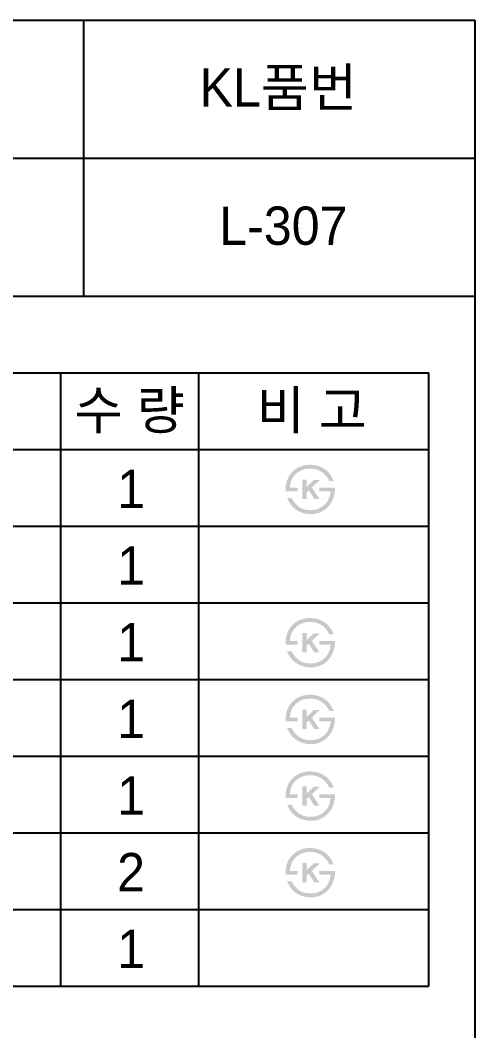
# Model space of a CAD drawing. Header units: millimetres. Extents: x 0 to 5624, y -67 to 2530.
# Drawn here: x 5328 to 5624, y 1871 to 2530 of the extents above; entities that cross this region are included whole.
import ezdxf
from ezdxf.enums import TextEntityAlignment as Align

# ---------------------------------------------------------------- set-up
doc = ezdxf.new("R2010")
doc.units = ezdxf.units.MM
doc.layers.add('TEXT', color=7, linetype='Continuous')
doc.layers.add('도각라인', color=255, linetype='Continuous')
doc.styles.add('타이틀', font='H2GTRM.TTF', dxfattribs={"height": 25})

msp = doc.modelspace()

# ---------------------------------------------------------------- hatches: boundary and pattern name
at = {"layer": 'TEXT'}
for points in [[(5501, 2222.79), (5500.98, 2223.2), (5500.97, 2223.61), (5500.97, 2224.02), (5500.97, 2224.42), (5500.99, 2224.83), (5501.01, 2225.23), (5501.04, 2225.63), (5501.08, 2226.03), (5501.13, 2226.42), (5501.19, 2226.82), (5501.25, 2227.21), (5501.33, 2227.6), (5501.41, 2227.99), (5501.5, 2228.37), (5501.6, 2228.76), (5501.71, 2229.14), (5501.83, 2229.52), (5501.96, 2229.9), (5502.1, 2230.28), (5502.25, 2230.65), (5502.4, 2231.01), (5502.56, 2231.37), (5502.73, 2231.72), (5502.91, 2232.07), (5503.1, 2232.41), (5503.29, 2232.74), (5503.5, 2233.07), (5503.71, 2233.39), (5503.93, 2233.71), (5504.16, 2234.02), (5504.39, 2234.32), (5504.9, 2234.94), (5505.17, 2235.24), (5505.44, 2235.54), (5505.73, 2235.83), (5506.02, 2236.1), (5506.31, 2236.37), (5506.62, 2236.63), (5506.93, 2236.88), (5507.24, 2237.12), (5507.57, 2237.36), (5507.9, 2237.58), (5508.24, 2237.79), (5508.59, 2238), (5508.94, 2238.2), (5509.3, 2238.38), (5509.67, 2238.56), (5510.07, 2238.74), (5510.48, 2238.91), (5510.89, 2239.07), (5511.31, 2239.22), (5511.74, 2239.36), (5512.17, 2239.48), (5512.61, 2239.59), (5513.06, 2239.7), (5513.51, 2239.79), (5513.97, 2239.87), (5514.43, 2239.93), (5514.9, 2239.99), (5515.37, 2240.03), (5515.86, 2240.07), (5516.34, 2240.09), (5516.84, 2240.1), (5517.6, 2240.08), (5517.97, 2240.06), (5518.35, 2240.03), (5518.71, 2240), (5519.08, 2239.96), (5519.44, 2239.91), (5519.79, 2239.86), (5520.15, 2239.8), (5520.49, 2239.74), (5520.84, 2239.66), (5521.18, 2239.59), (5521.52, 2239.5), (5521.85, 2239.41), (5522.18, 2239.32), (5522.5, 2239.21), (5522.83, 2239.1), (5523.14, 2238.99), (5523.46, 2238.87), (5523.77, 2238.74), (5524.08, 2238.6), (5524.38, 2238.46), (5524.68, 2238.31), (5524.97, 2238.16), (5525.27, 2238), (5525.55, 2237.83), (5525.84, 2237.66), (5526.12, 2237.48), (5526.39, 2237.29), (5526.67, 2237.1), (5526.94, 2236.9), (5527.2, 2236.7), (5527.62, 2236.35), (5528.03, 2236), (5528.42, 2235.62), (5528.81, 2235.24), (5529.18, 2234.84), (5529.53, 2234.42), (5529.88, 2234), (5530.21, 2233.56), (5530.53, 2233.1), (5530.84, 2232.63), (5531.13, 2232.15), (5531.41, 2231.65), (5531.68, 2231.14), (5531.94, 2230.62), (5532.18, 2230.08), (5532.42, 2229.53), (5532.42, 2229.53), (5529.31, 2229.53), (5529.31, 2229.53), (5529.25, 2229.71), (5529.19, 2229.88), (5529.12, 2230.06), (5529.05, 2230.23), (5528.97, 2230.4), (5528.89, 2230.57), (5528.81, 2230.74), (5528.72, 2230.91), (5528.63, 2231.08), (5528.53, 2231.25), (5528.43, 2231.41), (5528.33, 2231.58), (5528.22, 2231.74), (5528.11, 2231.91), (5528, 2232.07), (5527.88, 2232.23), (5527.76, 2232.39), (5527.63, 2232.55), (5527.36, 2232.87), (5527.08, 2233.19), (5526.79, 2233.5), (5526.48, 2233.81), (5526.15, 2234.11), (5525.81, 2234.41), (5525.45, 2234.71), (5525.22, 2234.89), (5524.99, 2235.06), (5524.75, 2235.23), (5524.51, 2235.39), (5524.28, 2235.54), (5524.04, 2235.69), (5523.79, 2235.84), (5523.55, 2235.97), (5523.3, 2236.11), (5523.05, 2236.23), (5522.8, 2236.35), (5522.55, 2236.47), (5522.3, 2236.58), (5522.04, 2236.68), (5521.78, 2236.78), (5521.53, 2236.88), (5521.26, 2236.96), (5521, 2237.05), (5520.73, 2237.12), (5520.47, 2237.19), (5520.2, 2237.26), (5519.93, 2237.32), (5519.65, 2237.37), (5519.38, 2237.42), (5519.1, 2237.46), (5518.82, 2237.5), (5518.54, 2237.53), (5518.26, 2237.55), (5517.98, 2237.57), (5517.69, 2237.59), (5517.4, 2237.6), (5517.11, 2237.6), (5516.77, 2237.6), (5516.42, 2237.59), (5516.08, 2237.57), (5515.75, 2237.55), (5515.41, 2237.52), (5515.08, 2237.48), (5514.76, 2237.44), (5514.44, 2237.39), (5514.12, 2237.33), (5513.8, 2237.27), (5513.49, 2237.2), (5513.19, 2237.13), (5512.88, 2237.05), (5512.59, 2236.96), (5512.29, 2236.86), (5512, 2236.76), (5511.71, 2236.66), (5511.43, 2236.54), (5511.15, 2236.42), (5510.87, 2236.29), (5510.6, 2236.16), (5510.33, 2236.02), (5510.06, 2235.87), (5509.8, 2235.72), (5509.54, 2235.56), (5509.29, 2235.39), (5509.04, 2235.22), (5508.79, 2235.04), (5508.55, 2234.86), (5508.31, 2234.66), (5508.07, 2234.46), (5507.84, 2234.26), (5507.61, 2234.04), (5507.38, 2233.82), (5507.16, 2233.59), (5506.95, 2233.36), (5506.74, 2233.13), (5506.54, 2232.89), (5506.35, 2232.64), (5506.16, 2232.39), (5505.98, 2232.14), (5505.81, 2231.89), (5505.65, 2231.62), (5505.49, 2231.36), (5505.34, 2231.09), (5505.19, 2230.82), (5505.05, 2230.54), (5504.92, 2230.25), (5504.8, 2229.97), (5504.68, 2229.68), (5504.57, 2229.38), (5504.47, 2229.08), (5504.37, 2228.78), (5504.28, 2228.47), (5504.19, 2228.15), (5504.12, 2227.84), (5504.05, 2227.51), (5503.98, 2227.19), (5503.93, 2226.86), (5503.88, 2226.52), (5503.84, 2226.18), (5503.8, 2225.84), (5503.77, 2225.49), (5503.75, 2225.14), (5503.75, 2225.14), (5508.93, 2225.14), (5508.93, 2225.14), (5508.93, 2225.14), (5508.93, 2222.79), (5508.93, 2222.79), (5508.93, 2222.79), (5501, 2222.79)], [(5514.76, 2225.83), (5519.56, 2230.18), (5523.42, 2230.18), (5518.06, 2225.23), (5523.09, 2217.72), (5519.71, 2217.72), (5516.14, 2223.43), (5514.76, 2222.19), (5514.76, 2217.72), (5511.8, 2217.72), (5511.8, 2230.29), (5514.76, 2230.29)], [(5533.17, 2225.14), (5533.17, 2224.7), (5533.17, 2224.26), (5533.15, 2223.83), (5533.13, 2223.4), (5533.1, 2222.97), (5533.05, 2222.54), (5533, 2222.12), (5532.94, 2221.69), (5532.87, 2221.28), (5532.79, 2220.86), (5532.7, 2220.44), (5532.6, 2220.03), (5532.5, 2219.62), (5532.38, 2219.22), (5532.25, 2218.81), (5532.12, 2218.41), (5531.98, 2218.03), (5531.83, 2217.65), (5531.67, 2217.27), (5531.51, 2216.9), (5531.34, 2216.54), (5531.16, 2216.18), (5530.97, 2215.83), (5530.77, 2215.49), (5530.57, 2215.15), (5530.36, 2214.81), (5530.14, 2214.49), (5529.91, 2214.16), (5529.68, 2213.85), (5529.44, 2213.54), (5529.19, 2213.23), (5528.93, 2212.93), (5528.66, 2212.64), (5528.38, 2212.36), (5528.1, 2212.08), (5527.82, 2211.82), (5527.52, 2211.56), (5527.23, 2211.31), (5526.92, 2211.07), (5526.62, 2210.84), (5526.3, 2210.61), (5525.98, 2210.4), (5525.65, 2210.19), (5525.32, 2209.99), (5524.99, 2209.8), (5524.64, 2209.62), (5524.3, 2209.45), (5523.94, 2209.28), (5523.58, 2209.12), (5523.21, 2208.97), (5522.83, 2208.82), (5522.46, 2208.69), (5522.08, 2208.57), (5521.7, 2208.46), (5521.31, 2208.36), (5520.93, 2208.27), (5520.53, 2208.19), (5520.14, 2208.12), (5519.75, 2208.06), (5519.35, 2208.02), (5518.94, 2207.98), (5518.54, 2207.95), (5518.13, 2207.94), (5517.72, 2207.93), (5517.05, 2207.94), (5516.4, 2207.96), (5515.75, 2208.01), (5515.12, 2208.08), (5514.5, 2208.17), (5514.19, 2208.22), (5513.88, 2208.28), (5513.58, 2208.34), (5513.28, 2208.4), (5512.98, 2208.48), (5512.69, 2208.55), (5512.39, 2208.64), (5512.1, 2208.73), (5511.82, 2208.82), (5511.53, 2208.92), (5511.25, 2209.02), (5510.97, 2209.13), (5510.69, 2209.24), (5510.42, 2209.36), (5510.14, 2209.48), (5509.87, 2209.61), (5509.61, 2209.75), (5509.34, 2209.89), (5509.08, 2210.03), (5508.82, 2210.18), (5508.56, 2210.34), (5508.04, 2210.67), (5507.78, 2210.85), (5507.52, 2211.03), (5507.26, 2211.22), (5507.01, 2211.41), (5506.77, 2211.61), (5506.53, 2211.81), (5506.29, 2212.02), (5506.06, 2212.24), (5505.83, 2212.45), (5505.61, 2212.68), (5505.39, 2212.9), (5505.17, 2213.14), (5504.96, 2213.37), (5504.75, 2213.62), (5504.55, 2213.86), (5504.35, 2214.12), (5504.16, 2214.37), (5503.97, 2214.63), (5503.78, 2214.9), (5503.6, 2215.17), (5503.43, 2215.45), (5503.25, 2215.73), (5503.09, 2216.02), (5502.92, 2216.31), (5502.76, 2216.61), (5502.61, 2216.91), (5502.46, 2217.21), (5502.17, 2217.84), (5501.9, 2218.49), (5501.9, 2218.49), (5504.85, 2218.49), (5504.85, 2218.49), (5505.08, 2218.06), (5505.31, 2217.65), (5505.55, 2217.25), (5505.79, 2216.86), (5506.04, 2216.48), (5506.29, 2216.11), (5506.55, 2215.75), (5506.82, 2215.41), (5507.09, 2215.08), (5507.36, 2214.76), (5507.64, 2214.45), (5507.93, 2214.15), (5508.22, 2213.87), (5508.51, 2213.6), (5508.81, 2213.33), (5509.12, 2213.08), (5509.35, 2212.91), (5509.58, 2212.74), (5509.81, 2212.58), (5510.04, 2212.43), (5510.28, 2212.28), (5510.52, 2212.14), (5510.76, 2212), (5511.01, 2211.87), (5511.26, 2211.74), (5511.51, 2211.63), (5511.76, 2211.51), (5512.02, 2211.41), (5512.28, 2211.31), (5512.54, 2211.21), (5512.81, 2211.12), (5513.07, 2211.04), (5513.34, 2210.96), (5513.62, 2210.89), (5513.89, 2210.83), (5514.17, 2210.77), (5514.46, 2210.72), (5514.74, 2210.67), (5515.03, 2210.63), (5515.32, 2210.59), (5515.61, 2210.57), (5515.91, 2210.54), (5516.2, 2210.53), (5516.51, 2210.52), (5516.81, 2210.51), (5517.12, 2210.51), (5517.43, 2210.52), (5518.29, 2210.54), (5518.56, 2210.56), (5518.83, 2210.58), (5519.1, 2210.6), (5519.37, 2210.63), (5519.63, 2210.67), (5519.89, 2210.71), (5520.16, 2210.76), (5520.42, 2210.81), (5520.68, 2210.87), (5520.93, 2210.93), (5521.19, 2211), (5521.44, 2211.08), (5521.69, 2211.16), (5521.94, 2211.25), (5522.19, 2211.34), (5522.44, 2211.44), (5522.69, 2211.54), (5522.93, 2211.65), (5523.17, 2211.76), (5523.41, 2211.88), (5523.65, 2212.01), (5523.89, 2212.14), (5524.12, 2212.27), (5524.35, 2212.42), (5524.59, 2212.56), (5524.82, 2212.72), (5525.04, 2212.88), (5525.27, 2213.04), (5525.5, 2213.21), (5525.72, 2213.38), (5525.97, 2213.6), (5526.22, 2213.82), (5526.47, 2214.05), (5526.7, 2214.28), (5526.93, 2214.51), (5527.15, 2214.76), (5527.36, 2215), (5527.57, 2215.25), (5527.77, 2215.51), (5527.96, 2215.77), (5528.14, 2216.04), (5528.32, 2216.31), (5528.49, 2216.58), (5528.65, 2216.86), (5528.81, 2217.15), (5528.96, 2217.44), (5529.1, 2217.74), (5529.23, 2218.04), (5529.36, 2218.35), (5529.48, 2218.66), (5529.6, 2218.97), (5529.7, 2219.3), (5529.8, 2219.62), (5529.89, 2219.95), (5529.98, 2220.29), (5530.05, 2220.63), (5530.12, 2220.98), (5530.19, 2221.33), (5530.24, 2221.69), (5530.29, 2222.05), (5530.33, 2222.42), (5530.36, 2222.79), (5530.36, 2222.79), (5522.94, 2222.79), (5522.94, 2222.79), (5522.94, 2222.79), (5522.94, 2225.14), (5522.94, 2225.14), (5522.94, 2225.14), (5533.16, 2225.14)], [(5501, 2122.79), (5500.98, 2123.2), (5500.97, 2123.61), (5500.97, 2124.02), (5500.97, 2124.42), (5500.99, 2124.83), (5501.01, 2125.23), (5501.04, 2125.63), (5501.08, 2126.03), (5501.13, 2126.42), (5501.19, 2126.82), (5501.25, 2127.21), (5501.33, 2127.6), (5501.41, 2127.99), (5501.5, 2128.37), (5501.6, 2128.76), (5501.71, 2129.14), (5501.83, 2129.52), (5501.96, 2129.9), (5502.1, 2130.28), (5502.25, 2130.65), (5502.4, 2131.01), (5502.56, 2131.37), (5502.73, 2131.72), (5502.91, 2132.07), (5503.1, 2132.41), (5503.29, 2132.74), (5503.5, 2133.07), (5503.71, 2133.39), (5503.93, 2133.71), (5504.16, 2134.02), (5504.39, 2134.32), (5504.9, 2134.94), (5505.17, 2135.24), (5505.44, 2135.54), (5505.73, 2135.83), (5506.02, 2136.1), (5506.31, 2136.37), (5506.62, 2136.63), (5506.93, 2136.88), (5507.24, 2137.12), (5507.57, 2137.36), (5507.9, 2137.58), (5508.24, 2137.79), (5508.59, 2138), (5508.94, 2138.2), (5509.3, 2138.38), (5509.67, 2138.56), (5510.07, 2138.74), (5510.48, 2138.91), (5510.89, 2139.07), (5511.31, 2139.22), (5511.74, 2139.36), (5512.17, 2139.48), (5512.61, 2139.59), (5513.06, 2139.7), (5513.51, 2139.79), (5513.97, 2139.87), (5514.43, 2139.93), (5514.9, 2139.99), (5515.37, 2140.03), (5515.86, 2140.07), (5516.34, 2140.09), (5516.84, 2140.1), (5517.6, 2140.08), (5517.97, 2140.06), (5518.35, 2140.03), (5518.71, 2140), (5519.08, 2139.96), (5519.44, 2139.91), (5519.79, 2139.86), (5520.15, 2139.8), (5520.49, 2139.74), (5520.84, 2139.66), (5521.18, 2139.59), (5521.52, 2139.5), (5521.85, 2139.41), (5522.18, 2139.32), (5522.5, 2139.21), (5522.83, 2139.1), (5523.14, 2138.99), (5523.46, 2138.87), (5523.77, 2138.74), (5524.08, 2138.6), (5524.38, 2138.46), (5524.68, 2138.31), (5524.97, 2138.16), (5525.27, 2138), (5525.55, 2137.83), (5525.84, 2137.66), (5526.12, 2137.48), (5526.39, 2137.29), (5526.67, 2137.1), (5526.94, 2136.9), (5527.2, 2136.7), (5527.62, 2136.35), (5528.03, 2136), (5528.42, 2135.62), (5528.81, 2135.24), (5529.18, 2134.84), (5529.53, 2134.42), (5529.88, 2134), (5530.21, 2133.56), (5530.53, 2133.1), (5530.84, 2132.63), (5531.13, 2132.15), (5531.41, 2131.65), (5531.68, 2131.14), (5531.94, 2130.62), (5532.18, 2130.08), (5532.42, 2129.53), (5532.42, 2129.53), (5529.31, 2129.53), (5529.31, 2129.53), (5529.25, 2129.71), (5529.19, 2129.88), (5529.12, 2130.06), (5529.05, 2130.23), (5528.97, 2130.4), (5528.89, 2130.57), (5528.81, 2130.74), (5528.72, 2130.91), (5528.63, 2131.08), (5528.53, 2131.25), (5528.43, 2131.41), (5528.33, 2131.58), (5528.22, 2131.74), (5528.11, 2131.91), (5528, 2132.07), (5527.88, 2132.23), (5527.76, 2132.39), (5527.63, 2132.55), (5527.36, 2132.87), (5527.08, 2133.19), (5526.79, 2133.5), (5526.48, 2133.81), (5526.15, 2134.11), (5525.81, 2134.41), (5525.45, 2134.71), (5525.22, 2134.89), (5524.99, 2135.06), (5524.75, 2135.23), (5524.51, 2135.39), (5524.28, 2135.54), (5524.04, 2135.69), (5523.79, 2135.84), (5523.55, 2135.97), (5523.3, 2136.11), (5523.05, 2136.23), (5522.8, 2136.35), (5522.55, 2136.47), (5522.3, 2136.58), (5522.04, 2136.68), (5521.78, 2136.78), (5521.53, 2136.88), (5521.26, 2136.96), (5521, 2137.05), (5520.73, 2137.12), (5520.47, 2137.19), (5520.2, 2137.26), (5519.93, 2137.32), (5519.65, 2137.37), (5519.38, 2137.42), (5519.1, 2137.46), (5518.82, 2137.5), (5518.54, 2137.53), (5518.26, 2137.55), (5517.98, 2137.57), (5517.69, 2137.59), (5517.4, 2137.6), (5517.11, 2137.6), (5516.77, 2137.6), (5516.42, 2137.59), (5516.08, 2137.57), (5515.75, 2137.55), (5515.41, 2137.52), (5515.08, 2137.48), (5514.76, 2137.44), (5514.44, 2137.39), (5514.12, 2137.33), (5513.8, 2137.27), (5513.49, 2137.2), (5513.19, 2137.13), (5512.88, 2137.05), (5512.59, 2136.96), (5512.29, 2136.86), (5512, 2136.76), (5511.71, 2136.66), (5511.43, 2136.54), (5511.15, 2136.42), (5510.87, 2136.29), (5510.6, 2136.16), (5510.33, 2136.02), (5510.06, 2135.87), (5509.8, 2135.72), (5509.54, 2135.56), (5509.29, 2135.39), (5509.04, 2135.22), (5508.79, 2135.04), (5508.55, 2134.86), (5508.31, 2134.66), (5508.07, 2134.46), (5507.84, 2134.26), (5507.61, 2134.04), (5507.38, 2133.82), (5507.16, 2133.59), (5506.95, 2133.36), (5506.74, 2133.13), (5506.54, 2132.89), (5506.35, 2132.64), (5506.16, 2132.39), (5505.98, 2132.14), (5505.81, 2131.89), (5505.65, 2131.62), (5505.49, 2131.36), (5505.34, 2131.09), (5505.19, 2130.82), (5505.05, 2130.54), (5504.92, 2130.25), (5504.8, 2129.97), (5504.68, 2129.68), (5504.57, 2129.38), (5504.47, 2129.08), (5504.37, 2128.78), (5504.28, 2128.47), (5504.19, 2128.15), (5504.12, 2127.84), (5504.05, 2127.51), (5503.98, 2127.19), (5503.93, 2126.86), (5503.88, 2126.52), (5503.84, 2126.18), (5503.8, 2125.84), (5503.77, 2125.49), (5503.75, 2125.14), (5503.75, 2125.14), (5508.93, 2125.14), (5508.93, 2125.14), (5508.93, 2125.14), (5508.93, 2122.79), (5508.93, 2122.79), (5508.93, 2122.79), (5501, 2122.79)], [(5514.76, 2125.83), (5519.56, 2130.18), (5523.42, 2130.18), (5518.06, 2125.23), (5523.09, 2117.72), (5519.71, 2117.72), (5516.14, 2123.43), (5514.76, 2122.19), (5514.76, 2117.72), (5511.8, 2117.72), (5511.8, 2130.29), (5514.76, 2130.29)], [(5533.17, 2125.14), (5533.17, 2124.7), (5533.17, 2124.26), (5533.15, 2123.83), (5533.13, 2123.4), (5533.1, 2122.97), (5533.05, 2122.54), (5533, 2122.12), (5532.94, 2121.69), (5532.87, 2121.28), (5532.79, 2120.86), (5532.7, 2120.44), (5532.6, 2120.03), (5532.5, 2119.62), (5532.38, 2119.22), (5532.25, 2118.81), (5532.12, 2118.41), (5531.98, 2118.03), (5531.83, 2117.65), (5531.67, 2117.27), (5531.51, 2116.9), (5531.34, 2116.54), (5531.16, 2116.18), (5530.97, 2115.83), (5530.77, 2115.49), (5530.57, 2115.15), (5530.36, 2114.81), (5530.14, 2114.49), (5529.91, 2114.16), (5529.68, 2113.85), (5529.44, 2113.54), (5529.19, 2113.23), (5528.93, 2112.93), (5528.66, 2112.64), (5528.38, 2112.36), (5528.1, 2112.08), (5527.82, 2111.82), (5527.52, 2111.56), (5527.23, 2111.31), (5526.92, 2111.07), (5526.62, 2110.84), (5526.3, 2110.61), (5525.98, 2110.4), (5525.65, 2110.19), (5525.32, 2109.99), (5524.99, 2109.8), (5524.64, 2109.62), (5524.3, 2109.45), (5523.94, 2109.28), (5523.58, 2109.12), (5523.21, 2108.97), (5522.83, 2108.82), (5522.46, 2108.69), (5522.08, 2108.57), (5521.7, 2108.46), (5521.31, 2108.36), (5520.93, 2108.27), (5520.53, 2108.19), (5520.14, 2108.12), (5519.75, 2108.06), (5519.35, 2108.02), (5518.94, 2107.98), (5518.54, 2107.95), (5518.13, 2107.94), (5517.72, 2107.93), (5517.05, 2107.94), (5516.4, 2107.96), (5515.75, 2108.01), (5515.12, 2108.08), (5514.5, 2108.17), (5514.19, 2108.22), (5513.88, 2108.28), (5513.58, 2108.34), (5513.28, 2108.4), (5512.98, 2108.48), (5512.69, 2108.55), (5512.39, 2108.64), (5512.1, 2108.73), (5511.82, 2108.82), (5511.53, 2108.92), (5511.25, 2109.02), (5510.97, 2109.13), (5510.69, 2109.24), (5510.42, 2109.36), (5510.14, 2109.48), (5509.87, 2109.61), (5509.61, 2109.75), (5509.34, 2109.89), (5509.08, 2110.03), (5508.82, 2110.18), (5508.56, 2110.34), (5508.04, 2110.67), (5507.78, 2110.85), (5507.52, 2111.03), (5507.26, 2111.22), (5507.01, 2111.41), (5506.77, 2111.61), (5506.53, 2111.81), (5506.29, 2112.02), (5506.06, 2112.24), (5505.83, 2112.45), (5505.61, 2112.68), (5505.39, 2112.9), (5505.17, 2113.14), (5504.96, 2113.37), (5504.75, 2113.62), (5504.55, 2113.86), (5504.35, 2114.12), (5504.16, 2114.37), (5503.97, 2114.63), (5503.78, 2114.9), (5503.6, 2115.17), (5503.43, 2115.45), (5503.25, 2115.73), (5503.09, 2116.02), (5502.92, 2116.31), (5502.76, 2116.61), (5502.61, 2116.91), (5502.46, 2117.21), (5502.17, 2117.84), (5501.9, 2118.49), (5501.9, 2118.49), (5504.85, 2118.49), (5504.85, 2118.49), (5505.08, 2118.06), (5505.31, 2117.65), (5505.55, 2117.25), (5505.79, 2116.86), (5506.04, 2116.48), (5506.29, 2116.11), (5506.55, 2115.75), (5506.82, 2115.41), (5507.09, 2115.08), (5507.36, 2114.76), (5507.64, 2114.45), (5507.93, 2114.15), (5508.22, 2113.87), (5508.51, 2113.6), (5508.81, 2113.33), (5509.12, 2113.08), (5509.35, 2112.91), (5509.58, 2112.74), (5509.81, 2112.58), (5510.04, 2112.43), (5510.28, 2112.28), (5510.52, 2112.14), (5510.76, 2112), (5511.01, 2111.87), (5511.26, 2111.74), (5511.51, 2111.63), (5511.76, 2111.51), (5512.02, 2111.41), (5512.28, 2111.31), (5512.54, 2111.21), (5512.81, 2111.12), (5513.07, 2111.04), (5513.34, 2110.96), (5513.62, 2110.89), (5513.89, 2110.83), (5514.17, 2110.77), (5514.46, 2110.72), (5514.74, 2110.67), (5515.03, 2110.63), (5515.32, 2110.59), (5515.61, 2110.57), (5515.91, 2110.54), (5516.2, 2110.53), (5516.51, 2110.52), (5516.81, 2110.51), (5517.12, 2110.51), (5517.43, 2110.52), (5518.29, 2110.54), (5518.56, 2110.56), (5518.83, 2110.58), (5519.1, 2110.6), (5519.37, 2110.63), (5519.63, 2110.67), (5519.89, 2110.71), (5520.16, 2110.76), (5520.42, 2110.81), (5520.68, 2110.87), (5520.93, 2110.93), (5521.19, 2111), (5521.44, 2111.08), (5521.69, 2111.16), (5521.94, 2111.25), (5522.19, 2111.34), (5522.44, 2111.44), (5522.69, 2111.54), (5522.93, 2111.65), (5523.17, 2111.76), (5523.41, 2111.88), (5523.65, 2112.01), (5523.89, 2112.14), (5524.12, 2112.27), (5524.35, 2112.42), (5524.59, 2112.56), (5524.82, 2112.72), (5525.04, 2112.88), (5525.27, 2113.04), (5525.5, 2113.21), (5525.72, 2113.38), (5525.97, 2113.6), (5526.22, 2113.82), (5526.47, 2114.05), (5526.7, 2114.28), (5526.93, 2114.51), (5527.15, 2114.76), (5527.36, 2115), (5527.57, 2115.25), (5527.77, 2115.51), (5527.96, 2115.77), (5528.14, 2116.04), (5528.32, 2116.31), (5528.49, 2116.58), (5528.65, 2116.86), (5528.81, 2117.15), (5528.96, 2117.44), (5529.1, 2117.74), (5529.23, 2118.04), (5529.36, 2118.35), (5529.48, 2118.66), (5529.6, 2118.97), (5529.7, 2119.3), (5529.8, 2119.62), (5529.89, 2119.95), (5529.98, 2120.29), (5530.05, 2120.63), (5530.12, 2120.98), (5530.19, 2121.33), (5530.24, 2121.69), (5530.29, 2122.05), (5530.33, 2122.42), (5530.36, 2122.79), (5530.36, 2122.79), (5522.94, 2122.79), (5522.94, 2122.79), (5522.94, 2122.79), (5522.94, 2125.14), (5522.94, 2125.14), (5522.94, 2125.14), (5533.16, 2125.14)], [(5501, 2072.79), (5500.98, 2073.2), (5500.97, 2073.61), (5500.97, 2074.02), (5500.97, 2074.42), (5500.99, 2074.83), (5501.01, 2075.23), (5501.04, 2075.63), (5501.08, 2076.03), (5501.13, 2076.42), (5501.19, 2076.82), (5501.25, 2077.21), (5501.33, 2077.6), (5501.41, 2077.99), (5501.5, 2078.37), (5501.6, 2078.76), (5501.71, 2079.14), (5501.83, 2079.52), (5501.96, 2079.9), (5502.1, 2080.28), (5502.25, 2080.65), (5502.4, 2081.01), (5502.56, 2081.37), (5502.73, 2081.72), (5502.91, 2082.07), (5503.1, 2082.41), (5503.29, 2082.74), (5503.5, 2083.07), (5503.71, 2083.39), (5503.93, 2083.71), (5504.16, 2084.02), (5504.39, 2084.32), (5504.9, 2084.94), (5505.17, 2085.24), (5505.44, 2085.54), (5505.73, 2085.83), (5506.02, 2086.1), (5506.31, 2086.37), (5506.62, 2086.63), (5506.93, 2086.88), (5507.24, 2087.12), (5507.57, 2087.36), (5507.9, 2087.58), (5508.24, 2087.79), (5508.59, 2088), (5508.94, 2088.2), (5509.3, 2088.38), (5509.67, 2088.56), (5510.07, 2088.74), (5510.48, 2088.91), (5510.89, 2089.07), (5511.31, 2089.22), (5511.74, 2089.36), (5512.17, 2089.48), (5512.61, 2089.59), (5513.06, 2089.7), (5513.51, 2089.79), (5513.97, 2089.87), (5514.43, 2089.93), (5514.9, 2089.99), (5515.37, 2090.03), (5515.86, 2090.07), (5516.34, 2090.09), (5516.84, 2090.1), (5517.6, 2090.08), (5517.97, 2090.06), (5518.35, 2090.03), (5518.71, 2090), (5519.08, 2089.96), (5519.44, 2089.91), (5519.79, 2089.86), (5520.15, 2089.8), (5520.49, 2089.74), (5520.84, 2089.66), (5521.18, 2089.59), (5521.52, 2089.5), (5521.85, 2089.41), (5522.18, 2089.32), (5522.5, 2089.21), (5522.83, 2089.1), (5523.14, 2088.99), (5523.46, 2088.87), (5523.77, 2088.74), (5524.08, 2088.6), (5524.38, 2088.46), (5524.68, 2088.31), (5524.97, 2088.16), (5525.27, 2088), (5525.55, 2087.83), (5525.84, 2087.66), (5526.12, 2087.48), (5526.39, 2087.29), (5526.67, 2087.1), (5526.94, 2086.9), (5527.2, 2086.7), (5527.62, 2086.35), (5528.03, 2086), (5528.42, 2085.62), (5528.81, 2085.24), (5529.18, 2084.84), (5529.53, 2084.42), (5529.88, 2084), (5530.21, 2083.56), (5530.53, 2083.1), (5530.84, 2082.63), (5531.13, 2082.15), (5531.41, 2081.65), (5531.68, 2081.14), (5531.94, 2080.62), (5532.18, 2080.08), (5532.42, 2079.53), (5532.42, 2079.53), (5529.31, 2079.53), (5529.31, 2079.53), (5529.25, 2079.71), (5529.19, 2079.88), (5529.12, 2080.06), (5529.05, 2080.23), (5528.97, 2080.4), (5528.89, 2080.57), (5528.81, 2080.74), (5528.72, 2080.91), (5528.63, 2081.08), (5528.53, 2081.25), (5528.43, 2081.41), (5528.33, 2081.58), (5528.22, 2081.74), (5528.11, 2081.91), (5528, 2082.07), (5527.88, 2082.23), (5527.76, 2082.39), (5527.63, 2082.55), (5527.36, 2082.87), (5527.08, 2083.19), (5526.79, 2083.5), (5526.48, 2083.81), (5526.15, 2084.11), (5525.81, 2084.41), (5525.45, 2084.71), (5525.22, 2084.89), (5524.99, 2085.06), (5524.75, 2085.23), (5524.51, 2085.39), (5524.28, 2085.54), (5524.04, 2085.69), (5523.79, 2085.84), (5523.55, 2085.97), (5523.3, 2086.11), (5523.05, 2086.23), (5522.8, 2086.35), (5522.55, 2086.47), (5522.3, 2086.58), (5522.04, 2086.68), (5521.78, 2086.78), (5521.53, 2086.88), (5521.26, 2086.96), (5521, 2087.05), (5520.73, 2087.12), (5520.47, 2087.19), (5520.2, 2087.26), (5519.93, 2087.32), (5519.65, 2087.37), (5519.38, 2087.42), (5519.1, 2087.46), (5518.82, 2087.5), (5518.54, 2087.53), (5518.26, 2087.55), (5517.98, 2087.57), (5517.69, 2087.59), (5517.4, 2087.6), (5517.11, 2087.6), (5516.77, 2087.6), (5516.42, 2087.59), (5516.08, 2087.57), (5515.75, 2087.55), (5515.41, 2087.52), (5515.08, 2087.48), (5514.76, 2087.44), (5514.44, 2087.39), (5514.12, 2087.33), (5513.8, 2087.27), (5513.49, 2087.2), (5513.19, 2087.13), (5512.88, 2087.05), (5512.59, 2086.96), (5512.29, 2086.86), (5512, 2086.76), (5511.71, 2086.66), (5511.43, 2086.54), (5511.15, 2086.42), (5510.87, 2086.29), (5510.6, 2086.16), (5510.33, 2086.02), (5510.06, 2085.87), (5509.8, 2085.72), (5509.54, 2085.56), (5509.29, 2085.39), (5509.04, 2085.22), (5508.79, 2085.04), (5508.55, 2084.86), (5508.31, 2084.66), (5508.07, 2084.46), (5507.84, 2084.26), (5507.61, 2084.04), (5507.38, 2083.82), (5507.16, 2083.59), (5506.95, 2083.36), (5506.74, 2083.13), (5506.54, 2082.89), (5506.35, 2082.64), (5506.16, 2082.39), (5505.98, 2082.14), (5505.81, 2081.89), (5505.65, 2081.62), (5505.49, 2081.36), (5505.34, 2081.09), (5505.19, 2080.82), (5505.05, 2080.54), (5504.92, 2080.25), (5504.8, 2079.97), (5504.68, 2079.68), (5504.57, 2079.38), (5504.47, 2079.08), (5504.37, 2078.78), (5504.28, 2078.47), (5504.19, 2078.15), (5504.12, 2077.84), (5504.05, 2077.51), (5503.98, 2077.19), (5503.93, 2076.86), (5503.88, 2076.52), (5503.84, 2076.18), (5503.8, 2075.84), (5503.77, 2075.49), (5503.75, 2075.14), (5503.75, 2075.14), (5508.93, 2075.14), (5508.93, 2075.14), (5508.93, 2075.14), (5508.93, 2072.79), (5508.93, 2072.79), (5508.93, 2072.79), (5501, 2072.79)], [(5514.76, 2075.83), (5519.56, 2080.18), (5523.42, 2080.18), (5518.06, 2075.23), (5523.09, 2067.72), (5519.71, 2067.72), (5516.14, 2073.43), (5514.76, 2072.19), (5514.76, 2067.72), (5511.8, 2067.72), (5511.8, 2080.29), (5514.76, 2080.29)], [(5533.17, 2075.14), (5533.17, 2074.7), (5533.17, 2074.26), (5533.15, 2073.83), (5533.13, 2073.4), (5533.1, 2072.97), (5533.05, 2072.54), (5533, 2072.12), (5532.94, 2071.69), (5532.87, 2071.28), (5532.79, 2070.86), (5532.7, 2070.44), (5532.6, 2070.03), (5532.5, 2069.62), (5532.38, 2069.22), (5532.25, 2068.81), (5532.12, 2068.41), (5531.98, 2068.03), (5531.83, 2067.65), (5531.67, 2067.27), (5531.51, 2066.9), (5531.34, 2066.54), (5531.16, 2066.18), (5530.97, 2065.83), (5530.77, 2065.49), (5530.57, 2065.15), (5530.36, 2064.81), (5530.14, 2064.49), (5529.91, 2064.16), (5529.68, 2063.85), (5529.44, 2063.54), (5529.19, 2063.23), (5528.93, 2062.93), (5528.66, 2062.64), (5528.38, 2062.36), (5528.1, 2062.08), (5527.82, 2061.82), (5527.52, 2061.56), (5527.23, 2061.31), (5526.92, 2061.07), (5526.62, 2060.84), (5526.3, 2060.61), (5525.98, 2060.4), (5525.65, 2060.19), (5525.32, 2059.99), (5524.99, 2059.8), (5524.64, 2059.62), (5524.3, 2059.45), (5523.94, 2059.28), (5523.58, 2059.12), (5523.21, 2058.97), (5522.83, 2058.82), (5522.46, 2058.69), (5522.08, 2058.57), (5521.7, 2058.46), (5521.31, 2058.36), (5520.93, 2058.27), (5520.53, 2058.19), (5520.14, 2058.12), (5519.75, 2058.06), (5519.35, 2058.02), (5518.94, 2057.98), (5518.54, 2057.95), (5518.13, 2057.94), (5517.72, 2057.93), (5517.05, 2057.94), (5516.4, 2057.96), (5515.75, 2058.01), (5515.12, 2058.08), (5514.5, 2058.17), (5514.19, 2058.22), (5513.88, 2058.28), (5513.58, 2058.34), (5513.28, 2058.4), (5512.98, 2058.48), (5512.69, 2058.55), (5512.39, 2058.64), (5512.1, 2058.73), (5511.82, 2058.82), (5511.53, 2058.92), (5511.25, 2059.02), (5510.97, 2059.13), (5510.69, 2059.24), (5510.42, 2059.36), (5510.14, 2059.48), (5509.87, 2059.61), (5509.61, 2059.75), (5509.34, 2059.89), (5509.08, 2060.03), (5508.82, 2060.18), (5508.56, 2060.34), (5508.04, 2060.67), (5507.78, 2060.85), (5507.52, 2061.03), (5507.26, 2061.22), (5507.01, 2061.41), (5506.77, 2061.61), (5506.53, 2061.81), (5506.29, 2062.02), (5506.06, 2062.24), (5505.83, 2062.45), (5505.61, 2062.68), (5505.39, 2062.9), (5505.17, 2063.14), (5504.96, 2063.37), (5504.75, 2063.62), (5504.55, 2063.86), (5504.35, 2064.12), (5504.16, 2064.37), (5503.97, 2064.63), (5503.78, 2064.9), (5503.6, 2065.17), (5503.43, 2065.45), (5503.25, 2065.73), (5503.09, 2066.02), (5502.92, 2066.31), (5502.76, 2066.61), (5502.61, 2066.91), (5502.46, 2067.21), (5502.17, 2067.84), (5501.9, 2068.49), (5501.9, 2068.49), (5504.85, 2068.49), (5504.85, 2068.49), (5505.08, 2068.06), (5505.31, 2067.65), (5505.55, 2067.25), (5505.79, 2066.86), (5506.04, 2066.48), (5506.29, 2066.11), (5506.55, 2065.75), (5506.82, 2065.41), (5507.09, 2065.08), (5507.36, 2064.76), (5507.64, 2064.45), (5507.93, 2064.15), (5508.22, 2063.87), (5508.51, 2063.6), (5508.81, 2063.33), (5509.12, 2063.08), (5509.35, 2062.91), (5509.58, 2062.74), (5509.81, 2062.58), (5510.04, 2062.43), (5510.28, 2062.28), (5510.52, 2062.14), (5510.76, 2062), (5511.01, 2061.87), (5511.26, 2061.74), (5511.51, 2061.63), (5511.76, 2061.51), (5512.02, 2061.41), (5512.28, 2061.31), (5512.54, 2061.21), (5512.81, 2061.12), (5513.07, 2061.04), (5513.34, 2060.96), (5513.62, 2060.89), (5513.89, 2060.83), (5514.17, 2060.77), (5514.46, 2060.72), (5514.74, 2060.67), (5515.03, 2060.63), (5515.32, 2060.59), (5515.61, 2060.57), (5515.91, 2060.54), (5516.2, 2060.53), (5516.51, 2060.52), (5516.81, 2060.51), (5517.12, 2060.51), (5517.43, 2060.52), (5518.29, 2060.54), (5518.56, 2060.56), (5518.83, 2060.58), (5519.1, 2060.6), (5519.37, 2060.63), (5519.63, 2060.67), (5519.89, 2060.71), (5520.16, 2060.76), (5520.42, 2060.81), (5520.68, 2060.87), (5520.93, 2060.93), (5521.19, 2061), (5521.44, 2061.08), (5521.69, 2061.16), (5521.94, 2061.25), (5522.19, 2061.34), (5522.44, 2061.44), (5522.69, 2061.54), (5522.93, 2061.65), (5523.17, 2061.76), (5523.41, 2061.88), (5523.65, 2062.01), (5523.89, 2062.14), (5524.12, 2062.27), (5524.35, 2062.42), (5524.59, 2062.56), (5524.82, 2062.72), (5525.04, 2062.88), (5525.27, 2063.04), (5525.5, 2063.21), (5525.72, 2063.38), (5525.97, 2063.6), (5526.22, 2063.82), (5526.47, 2064.05), (5526.7, 2064.28), (5526.93, 2064.51), (5527.15, 2064.76), (5527.36, 2065), (5527.57, 2065.25), (5527.77, 2065.51), (5527.96, 2065.77), (5528.14, 2066.04), (5528.32, 2066.31), (5528.49, 2066.58), (5528.65, 2066.86), (5528.81, 2067.15), (5528.96, 2067.44), (5529.1, 2067.74), (5529.23, 2068.04), (5529.36, 2068.35), (5529.48, 2068.66), (5529.6, 2068.97), (5529.7, 2069.3), (5529.8, 2069.62), (5529.89, 2069.95), (5529.98, 2070.29), (5530.05, 2070.63), (5530.12, 2070.98), (5530.19, 2071.33), (5530.24, 2071.69), (5530.29, 2072.05), (5530.33, 2072.42), (5530.36, 2072.79), (5530.36, 2072.79), (5522.94, 2072.79), (5522.94, 2072.79), (5522.94, 2072.79), (5522.94, 2075.14), (5522.94, 2075.14), (5522.94, 2075.14), (5533.16, 2075.14)], [(5501, 2022.79), (5500.98, 2023.2), (5500.97, 2023.61), (5500.97, 2024.02), (5500.97, 2024.42), (5500.99, 2024.83), (5501.01, 2025.23), (5501.04, 2025.63), (5501.08, 2026.03), (5501.13, 2026.42), (5501.19, 2026.82), (5501.25, 2027.21), (5501.33, 2027.6), (5501.41, 2027.99), (5501.5, 2028.37), (5501.6, 2028.76), (5501.71, 2029.14), (5501.83, 2029.52), (5501.96, 2029.9), (5502.1, 2030.28), (5502.25, 2030.65), (5502.4, 2031.01), (5502.56, 2031.37), (5502.73, 2031.72), (5502.91, 2032.07), (5503.1, 2032.41), (5503.29, 2032.74), (5503.5, 2033.07), (5503.71, 2033.39), (5503.93, 2033.71), (5504.16, 2034.02), (5504.39, 2034.32), (5504.9, 2034.94), (5505.17, 2035.24), (5505.44, 2035.54), (5505.73, 2035.83), (5506.02, 2036.1), (5506.31, 2036.37), (5506.62, 2036.63), (5506.93, 2036.88), (5507.24, 2037.12), (5507.57, 2037.36), (5507.9, 2037.58), (5508.24, 2037.79), (5508.59, 2038), (5508.94, 2038.2), (5509.3, 2038.38), (5509.67, 2038.56), (5510.07, 2038.74), (5510.48, 2038.91), (5510.89, 2039.07), (5511.31, 2039.22), (5511.74, 2039.36), (5512.17, 2039.48), (5512.61, 2039.59), (5513.06, 2039.7), (5513.51, 2039.79), (5513.97, 2039.87), (5514.43, 2039.93), (5514.9, 2039.99), (5515.37, 2040.03), (5515.86, 2040.07), (5516.34, 2040.09), (5516.84, 2040.1), (5517.6, 2040.08), (5517.97, 2040.06), (5518.35, 2040.03), (5518.71, 2040), (5519.08, 2039.96), (5519.44, 2039.91), (5519.79, 2039.86), (5520.15, 2039.8), (5520.49, 2039.74), (5520.84, 2039.66), (5521.18, 2039.59), (5521.52, 2039.5), (5521.85, 2039.41), (5522.18, 2039.32), (5522.5, 2039.21), (5522.83, 2039.1), (5523.14, 2038.99), (5523.46, 2038.87), (5523.77, 2038.74), (5524.08, 2038.6), (5524.38, 2038.46), (5524.68, 2038.31), (5524.97, 2038.16), (5525.27, 2038), (5525.55, 2037.83), (5525.84, 2037.66), (5526.12, 2037.48), (5526.39, 2037.29), (5526.67, 2037.1), (5526.94, 2036.9), (5527.2, 2036.7), (5527.62, 2036.35), (5528.03, 2036), (5528.42, 2035.62), (5528.81, 2035.24), (5529.18, 2034.84), (5529.53, 2034.42), (5529.88, 2034), (5530.21, 2033.56), (5530.53, 2033.1), (5530.84, 2032.63), (5531.13, 2032.15), (5531.41, 2031.65), (5531.68, 2031.14), (5531.94, 2030.62), (5532.18, 2030.08), (5532.42, 2029.53), (5532.42, 2029.53), (5529.31, 2029.53), (5529.31, 2029.53), (5529.25, 2029.71), (5529.19, 2029.88), (5529.12, 2030.06), (5529.05, 2030.23), (5528.97, 2030.4), (5528.89, 2030.57), (5528.81, 2030.74), (5528.72, 2030.91), (5528.63, 2031.08), (5528.53, 2031.25), (5528.43, 2031.41), (5528.33, 2031.58), (5528.22, 2031.74), (5528.11, 2031.91), (5528, 2032.07), (5527.88, 2032.23), (5527.76, 2032.39), (5527.63, 2032.55), (5527.36, 2032.87), (5527.08, 2033.19), (5526.79, 2033.5), (5526.48, 2033.81), (5526.15, 2034.11), (5525.81, 2034.41), (5525.45, 2034.71), (5525.22, 2034.89), (5524.99, 2035.06), (5524.75, 2035.23), (5524.51, 2035.39), (5524.28, 2035.54), (5524.04, 2035.69), (5523.79, 2035.84), (5523.55, 2035.97), (5523.3, 2036.11), (5523.05, 2036.23), (5522.8, 2036.35), (5522.55, 2036.47), (5522.3, 2036.58), (5522.04, 2036.68), (5521.78, 2036.78), (5521.53, 2036.88), (5521.26, 2036.96), (5521, 2037.05), (5520.73, 2037.12), (5520.47, 2037.19), (5520.2, 2037.26), (5519.93, 2037.32), (5519.65, 2037.37), (5519.38, 2037.42), (5519.1, 2037.46), (5518.82, 2037.5), (5518.54, 2037.53), (5518.26, 2037.55), (5517.98, 2037.57), (5517.69, 2037.59), (5517.4, 2037.6), (5517.11, 2037.6), (5516.77, 2037.6), (5516.42, 2037.59), (5516.08, 2037.57), (5515.75, 2037.55), (5515.41, 2037.52), (5515.08, 2037.48), (5514.76, 2037.44), (5514.44, 2037.39), (5514.12, 2037.33), (5513.8, 2037.27), (5513.49, 2037.2), (5513.19, 2037.13), (5512.88, 2037.05), (5512.59, 2036.96), (5512.29, 2036.86), (5512, 2036.76), (5511.71, 2036.66), (5511.43, 2036.54), (5511.15, 2036.42), (5510.87, 2036.29), (5510.6, 2036.16), (5510.33, 2036.02), (5510.06, 2035.87), (5509.8, 2035.72), (5509.54, 2035.56), (5509.29, 2035.39), (5509.04, 2035.22), (5508.79, 2035.04), (5508.55, 2034.86), (5508.31, 2034.66), (5508.07, 2034.46), (5507.84, 2034.26), (5507.61, 2034.04), (5507.38, 2033.82), (5507.16, 2033.59), (5506.95, 2033.36), (5506.74, 2033.13), (5506.54, 2032.89), (5506.35, 2032.64), (5506.16, 2032.39), (5505.98, 2032.14), (5505.81, 2031.89), (5505.65, 2031.62), (5505.49, 2031.36), (5505.34, 2031.09), (5505.19, 2030.82), (5505.05, 2030.54), (5504.92, 2030.25), (5504.8, 2029.97), (5504.68, 2029.68), (5504.57, 2029.38), (5504.47, 2029.08), (5504.37, 2028.78), (5504.28, 2028.47), (5504.19, 2028.15), (5504.12, 2027.84), (5504.05, 2027.51), (5503.98, 2027.19), (5503.93, 2026.86), (5503.88, 2026.52), (5503.84, 2026.18), (5503.8, 2025.84), (5503.77, 2025.49), (5503.75, 2025.14), (5503.75, 2025.14), (5508.93, 2025.14), (5508.93, 2025.14), (5508.93, 2025.14), (5508.93, 2022.79), (5508.93, 2022.79), (5508.93, 2022.79), (5501, 2022.79)], [(5514.76, 2025.83), (5519.56, 2030.18), (5523.42, 2030.18), (5518.06, 2025.23), (5523.09, 2017.72), (5519.71, 2017.72), (5516.14, 2023.43), (5514.76, 2022.19), (5514.76, 2017.72), (5511.8, 2017.72), (5511.8, 2030.29), (5514.76, 2030.29)], [(5533.17, 2025.14), (5533.17, 2024.7), (5533.17, 2024.26), (5533.15, 2023.83), (5533.13, 2023.4), (5533.1, 2022.97), (5533.05, 2022.54), (5533, 2022.12), (5532.94, 2021.69), (5532.87, 2021.28), (5532.79, 2020.86), (5532.7, 2020.44), (5532.6, 2020.03), (5532.5, 2019.62), (5532.38, 2019.22), (5532.25, 2018.81), (5532.12, 2018.41), (5531.98, 2018.03), (5531.83, 2017.65), (5531.67, 2017.27), (5531.51, 2016.9), (5531.34, 2016.54), (5531.16, 2016.18), (5530.97, 2015.83), (5530.77, 2015.49), (5530.57, 2015.15), (5530.36, 2014.81), (5530.14, 2014.49), (5529.91, 2014.16), (5529.68, 2013.85), (5529.44, 2013.54), (5529.19, 2013.23), (5528.93, 2012.93), (5528.66, 2012.64), (5528.38, 2012.36), (5528.1, 2012.08), (5527.82, 2011.82), (5527.52, 2011.56), (5527.23, 2011.31), (5526.92, 2011.07), (5526.62, 2010.84), (5526.3, 2010.61), (5525.98, 2010.4), (5525.65, 2010.19), (5525.32, 2009.99), (5524.99, 2009.8), (5524.64, 2009.62), (5524.3, 2009.45), (5523.94, 2009.28), (5523.58, 2009.12), (5523.21, 2008.97), (5522.83, 2008.82), (5522.46, 2008.69), (5522.08, 2008.57), (5521.7, 2008.46), (5521.31, 2008.36), (5520.93, 2008.27), (5520.53, 2008.19), (5520.14, 2008.12), (5519.75, 2008.06), (5519.35, 2008.02), (5518.94, 2007.98), (5518.54, 2007.95), (5518.13, 2007.94), (5517.72, 2007.93), (5517.05, 2007.94), (5516.4, 2007.96), (5515.75, 2008.01), (5515.12, 2008.08), (5514.5, 2008.17), (5514.19, 2008.22), (5513.88, 2008.28), (5513.58, 2008.34), (5513.28, 2008.4), (5512.98, 2008.48), (5512.69, 2008.55), (5512.39, 2008.64), (5512.1, 2008.73), (5511.82, 2008.82), (5511.53, 2008.92), (5511.25, 2009.02), (5510.97, 2009.13), (5510.69, 2009.24), (5510.42, 2009.36), (5510.14, 2009.48), (5509.87, 2009.61), (5509.61, 2009.75), (5509.34, 2009.89), (5509.08, 2010.03), (5508.82, 2010.18), (5508.56, 2010.34), (5508.04, 2010.67), (5507.78, 2010.85), (5507.52, 2011.03), (5507.26, 2011.22), (5507.01, 2011.41), (5506.77, 2011.61), (5506.53, 2011.81), (5506.29, 2012.02), (5506.06, 2012.24), (5505.83, 2012.45), (5505.61, 2012.68), (5505.39, 2012.9), (5505.17, 2013.14), (5504.96, 2013.37), (5504.75, 2013.62), (5504.55, 2013.86), (5504.35, 2014.12), (5504.16, 2014.37), (5503.97, 2014.63), (5503.78, 2014.9), (5503.6, 2015.17), (5503.43, 2015.45), (5503.25, 2015.73), (5503.09, 2016.02), (5502.92, 2016.31), (5502.76, 2016.61), (5502.61, 2016.91), (5502.46, 2017.21), (5502.17, 2017.84), (5501.9, 2018.49), (5501.9, 2018.49), (5504.85, 2018.49), (5504.85, 2018.49), (5505.08, 2018.06), (5505.31, 2017.65), (5505.55, 2017.25), (5505.79, 2016.86), (5506.04, 2016.48), (5506.29, 2016.11), (5506.55, 2015.75), (5506.82, 2015.41), (5507.09, 2015.08), (5507.36, 2014.76), (5507.64, 2014.45), (5507.93, 2014.15), (5508.22, 2013.87), (5508.51, 2013.6), (5508.81, 2013.33), (5509.12, 2013.08), (5509.35, 2012.91), (5509.58, 2012.74), (5509.81, 2012.58), (5510.04, 2012.43), (5510.28, 2012.28), (5510.52, 2012.14), (5510.76, 2012), (5511.01, 2011.87), (5511.26, 2011.74), (5511.51, 2011.63), (5511.76, 2011.51), (5512.02, 2011.41), (5512.28, 2011.31), (5512.54, 2011.21), (5512.81, 2011.12), (5513.07, 2011.04), (5513.34, 2010.96), (5513.62, 2010.89), (5513.89, 2010.83), (5514.17, 2010.77), (5514.46, 2010.72), (5514.74, 2010.67), (5515.03, 2010.63), (5515.32, 2010.59), (5515.61, 2010.57), (5515.91, 2010.54), (5516.2, 2010.53), (5516.51, 2010.52), (5516.81, 2010.51), (5517.12, 2010.51), (5517.43, 2010.52), (5518.29, 2010.54), (5518.56, 2010.56), (5518.83, 2010.58), (5519.1, 2010.6), (5519.37, 2010.63), (5519.63, 2010.67), (5519.89, 2010.71), (5520.16, 2010.76), (5520.42, 2010.81), (5520.68, 2010.87), (5520.93, 2010.93), (5521.19, 2011), (5521.44, 2011.08), (5521.69, 2011.16), (5521.94, 2011.25), (5522.19, 2011.34), (5522.44, 2011.44), (5522.69, 2011.54), (5522.93, 2011.65), (5523.17, 2011.76), (5523.41, 2011.88), (5523.65, 2012.01), (5523.89, 2012.14), (5524.12, 2012.27), (5524.35, 2012.42), (5524.59, 2012.56), (5524.82, 2012.72), (5525.04, 2012.88), (5525.27, 2013.04), (5525.5, 2013.21), (5525.72, 2013.38), (5525.97, 2013.6), (5526.22, 2013.82), (5526.47, 2014.05), (5526.7, 2014.28), (5526.93, 2014.51), (5527.15, 2014.76), (5527.36, 2015), (5527.57, 2015.25), (5527.77, 2015.51), (5527.96, 2015.77), (5528.14, 2016.04), (5528.32, 2016.31), (5528.49, 2016.58), (5528.65, 2016.86), (5528.81, 2017.15), (5528.96, 2017.44), (5529.1, 2017.74), (5529.23, 2018.04), (5529.36, 2018.35), (5529.48, 2018.66), (5529.6, 2018.97), (5529.7, 2019.3), (5529.8, 2019.62), (5529.89, 2019.95), (5529.98, 2020.29), (5530.05, 2020.63), (5530.12, 2020.98), (5530.19, 2021.33), (5530.24, 2021.69), (5530.29, 2022.05), (5530.33, 2022.42), (5530.36, 2022.79), (5530.36, 2022.79), (5522.94, 2022.79), (5522.94, 2022.79), (5522.94, 2022.79), (5522.94, 2025.14), (5522.94, 2025.14), (5522.94, 2025.14), (5533.16, 2025.14)], [(5501, 1972.79), (5500.98, 1973.2), (5500.97, 1973.61), (5500.97, 1974.02), (5500.97, 1974.42), (5500.99, 1974.83), (5501.01, 1975.23), (5501.04, 1975.63), (5501.08, 1976.03), (5501.13, 1976.42), (5501.19, 1976.82), (5501.25, 1977.21), (5501.33, 1977.6), (5501.41, 1977.99), (5501.5, 1978.37), (5501.6, 1978.76), (5501.71, 1979.14), (5501.83, 1979.52), (5501.96, 1979.9), (5502.1, 1980.28), (5502.25, 1980.65), (5502.4, 1981.01), (5502.56, 1981.37), (5502.73, 1981.72), (5502.91, 1982.07), (5503.1, 1982.41), (5503.29, 1982.74), (5503.5, 1983.07), (5503.71, 1983.39), (5503.93, 1983.71), (5504.16, 1984.02), (5504.39, 1984.32), (5504.9, 1984.94), (5505.17, 1985.24), (5505.44, 1985.54), (5505.73, 1985.83), (5506.02, 1986.1), (5506.31, 1986.37), (5506.62, 1986.63), (5506.93, 1986.88), (5507.24, 1987.12), (5507.57, 1987.36), (5507.9, 1987.58), (5508.24, 1987.79), (5508.59, 1988), (5508.94, 1988.2), (5509.3, 1988.38), (5509.67, 1988.56), (5510.07, 1988.74), (5510.48, 1988.91), (5510.89, 1989.07), (5511.31, 1989.22), (5511.74, 1989.36), (5512.17, 1989.48), (5512.61, 1989.59), (5513.06, 1989.7), (5513.51, 1989.79), (5513.97, 1989.87), (5514.43, 1989.93), (5514.9, 1989.99), (5515.37, 1990.03), (5515.86, 1990.07), (5516.34, 1990.09), (5516.84, 1990.1), (5517.6, 1990.08), (5517.97, 1990.06), (5518.35, 1990.03), (5518.71, 1990), (5519.08, 1989.96), (5519.44, 1989.91), (5519.79, 1989.86), (5520.15, 1989.8), (5520.49, 1989.74), (5520.84, 1989.66), (5521.18, 1989.59), (5521.52, 1989.5), (5521.85, 1989.41), (5522.18, 1989.32), (5522.5, 1989.21), (5522.83, 1989.1), (5523.14, 1988.99), (5523.46, 1988.87), (5523.77, 1988.74), (5524.08, 1988.6), (5524.38, 1988.46), (5524.68, 1988.31), (5524.97, 1988.16), (5525.27, 1988), (5525.55, 1987.83), (5525.84, 1987.66), (5526.12, 1987.48), (5526.39, 1987.29), (5526.67, 1987.1), (5526.94, 1986.9), (5527.2, 1986.7), (5527.62, 1986.35), (5528.03, 1986), (5528.42, 1985.62), (5528.81, 1985.24), (5529.18, 1984.84), (5529.53, 1984.42), (5529.88, 1984), (5530.21, 1983.56), (5530.53, 1983.1), (5530.84, 1982.63), (5531.13, 1982.15), (5531.41, 1981.65), (5531.68, 1981.14), (5531.94, 1980.62), (5532.18, 1980.08), (5532.42, 1979.53), (5532.42, 1979.53), (5529.31, 1979.53), (5529.31, 1979.53), (5529.25, 1979.71), (5529.19, 1979.88), (5529.12, 1980.06), (5529.05, 1980.23), (5528.97, 1980.4), (5528.89, 1980.57), (5528.81, 1980.74), (5528.72, 1980.91), (5528.63, 1981.08), (5528.53, 1981.25), (5528.43, 1981.41), (5528.33, 1981.58), (5528.22, 1981.74), (5528.11, 1981.91), (5528, 1982.07), (5527.88, 1982.23), (5527.76, 1982.39), (5527.63, 1982.55), (5527.36, 1982.87), (5527.08, 1983.19), (5526.79, 1983.5), (5526.48, 1983.81), (5526.15, 1984.11), (5525.81, 1984.41), (5525.45, 1984.71), (5525.22, 1984.89), (5524.99, 1985.06), (5524.75, 1985.23), (5524.51, 1985.39), (5524.28, 1985.54), (5524.04, 1985.69), (5523.79, 1985.84), (5523.55, 1985.97), (5523.3, 1986.11), (5523.05, 1986.23), (5522.8, 1986.35), (5522.55, 1986.47), (5522.3, 1986.58), (5522.04, 1986.68), (5521.78, 1986.78), (5521.53, 1986.88), (5521.26, 1986.96), (5521, 1987.05), (5520.73, 1987.12), (5520.47, 1987.19), (5520.2, 1987.26), (5519.93, 1987.32), (5519.65, 1987.37), (5519.38, 1987.42), (5519.1, 1987.46), (5518.82, 1987.5), (5518.54, 1987.53), (5518.26, 1987.55), (5517.98, 1987.57), (5517.69, 1987.59), (5517.4, 1987.6), (5517.11, 1987.6), (5516.77, 1987.6), (5516.42, 1987.59), (5516.08, 1987.57), (5515.75, 1987.55), (5515.41, 1987.52), (5515.08, 1987.48), (5514.76, 1987.44), (5514.44, 1987.39), (5514.12, 1987.33), (5513.8, 1987.27), (5513.49, 1987.2), (5513.19, 1987.13), (5512.88, 1987.05), (5512.59, 1986.96), (5512.29, 1986.86), (5512, 1986.76), (5511.71, 1986.66), (5511.43, 1986.54), (5511.15, 1986.42), (5510.87, 1986.29), (5510.6, 1986.16), (5510.33, 1986.02), (5510.06, 1985.87), (5509.8, 1985.72), (5509.54, 1985.56), (5509.29, 1985.39), (5509.04, 1985.22), (5508.79, 1985.04), (5508.55, 1984.86), (5508.31, 1984.66), (5508.07, 1984.46), (5507.84, 1984.26), (5507.61, 1984.04), (5507.38, 1983.82), (5507.16, 1983.59), (5506.95, 1983.36), (5506.74, 1983.13), (5506.54, 1982.89), (5506.35, 1982.64), (5506.16, 1982.39), (5505.98, 1982.14), (5505.81, 1981.89), (5505.65, 1981.62), (5505.49, 1981.36), (5505.34, 1981.09), (5505.19, 1980.82), (5505.05, 1980.54), (5504.92, 1980.25), (5504.8, 1979.97), (5504.68, 1979.68), (5504.57, 1979.38), (5504.47, 1979.08), (5504.37, 1978.78), (5504.28, 1978.47), (5504.19, 1978.15), (5504.12, 1977.84), (5504.05, 1977.51), (5503.98, 1977.19), (5503.93, 1976.86), (5503.88, 1976.52), (5503.84, 1976.18), (5503.8, 1975.84), (5503.77, 1975.49), (5503.75, 1975.14), (5503.75, 1975.14), (5508.93, 1975.14), (5508.93, 1975.14), (5508.93, 1975.14), (5508.93, 1972.79), (5508.93, 1972.79), (5508.93, 1972.79), (5501, 1972.79)], [(5514.76, 1975.83), (5519.56, 1980.18), (5523.42, 1980.18), (5518.06, 1975.23), (5523.09, 1967.72), (5519.71, 1967.72), (5516.14, 1973.43), (5514.76, 1972.19), (5514.76, 1967.72), (5511.8, 1967.72), (5511.8, 1980.29), (5514.76, 1980.29)], [(5533.17, 1975.14), (5533.17, 1974.7), (5533.17, 1974.26), (5533.15, 1973.83), (5533.13, 1973.4), (5533.1, 1972.97), (5533.05, 1972.54), (5533, 1972.12), (5532.94, 1971.69), (5532.87, 1971.28), (5532.79, 1970.86), (5532.7, 1970.44), (5532.6, 1970.03), (5532.5, 1969.62), (5532.38, 1969.22), (5532.25, 1968.81), (5532.12, 1968.41), (5531.98, 1968.03), (5531.83, 1967.65), (5531.67, 1967.27), (5531.51, 1966.9), (5531.34, 1966.54), (5531.16, 1966.18), (5530.97, 1965.83), (5530.77, 1965.49), (5530.57, 1965.15), (5530.36, 1964.81), (5530.14, 1964.49), (5529.91, 1964.16), (5529.68, 1963.85), (5529.44, 1963.54), (5529.19, 1963.23), (5528.93, 1962.93), (5528.66, 1962.64), (5528.38, 1962.36), (5528.1, 1962.08), (5527.82, 1961.82), (5527.52, 1961.56), (5527.23, 1961.31), (5526.92, 1961.07), (5526.62, 1960.84), (5526.3, 1960.61), (5525.98, 1960.4), (5525.65, 1960.19), (5525.32, 1959.99), (5524.99, 1959.8), (5524.64, 1959.62), (5524.3, 1959.45), (5523.94, 1959.28), (5523.58, 1959.12), (5523.21, 1958.97), (5522.83, 1958.82), (5522.46, 1958.69), (5522.08, 1958.57), (5521.7, 1958.46), (5521.31, 1958.36), (5520.93, 1958.27), (5520.53, 1958.19), (5520.14, 1958.12), (5519.75, 1958.06), (5519.35, 1958.02), (5518.94, 1957.98), (5518.54, 1957.95), (5518.13, 1957.94), (5517.72, 1957.93), (5517.05, 1957.94), (5516.4, 1957.96), (5515.75, 1958.01), (5515.12, 1958.08), (5514.5, 1958.17), (5514.19, 1958.22), (5513.88, 1958.28), (5513.58, 1958.34), (5513.28, 1958.4), (5512.98, 1958.48), (5512.69, 1958.55), (5512.39, 1958.64), (5512.1, 1958.73), (5511.82, 1958.82), (5511.53, 1958.92), (5511.25, 1959.02), (5510.97, 1959.13), (5510.69, 1959.24), (5510.42, 1959.36), (5510.14, 1959.48), (5509.87, 1959.61), (5509.61, 1959.75), (5509.34, 1959.89), (5509.08, 1960.03), (5508.82, 1960.18), (5508.56, 1960.34), (5508.04, 1960.67), (5507.78, 1960.85), (5507.52, 1961.03), (5507.26, 1961.22), (5507.01, 1961.41), (5506.77, 1961.61), (5506.53, 1961.81), (5506.29, 1962.02), (5506.06, 1962.24), (5505.83, 1962.45), (5505.61, 1962.68), (5505.39, 1962.9), (5505.17, 1963.14), (5504.96, 1963.37), (5504.75, 1963.62), (5504.55, 1963.86), (5504.35, 1964.12), (5504.16, 1964.37), (5503.97, 1964.63), (5503.78, 1964.9), (5503.6, 1965.17), (5503.43, 1965.45), (5503.25, 1965.73), (5503.09, 1966.02), (5502.92, 1966.31), (5502.76, 1966.61), (5502.61, 1966.91), (5502.46, 1967.21), (5502.17, 1967.84), (5501.9, 1968.49), (5501.9, 1968.49), (5504.85, 1968.49), (5504.85, 1968.49), (5505.08, 1968.06), (5505.31, 1967.65), (5505.55, 1967.25), (5505.79, 1966.86), (5506.04, 1966.48), (5506.29, 1966.11), (5506.55, 1965.75), (5506.82, 1965.41), (5507.09, 1965.08), (5507.36, 1964.76), (5507.64, 1964.45), (5507.93, 1964.15), (5508.22, 1963.87), (5508.51, 1963.6), (5508.81, 1963.33), (5509.12, 1963.08), (5509.35, 1962.91), (5509.58, 1962.74), (5509.81, 1962.58), (5510.04, 1962.43), (5510.28, 1962.28), (5510.52, 1962.14), (5510.76, 1962), (5511.01, 1961.87), (5511.26, 1961.74), (5511.51, 1961.63), (5511.76, 1961.51), (5512.02, 1961.41), (5512.28, 1961.31), (5512.54, 1961.21), (5512.81, 1961.12), (5513.07, 1961.04), (5513.34, 1960.96), (5513.62, 1960.89), (5513.89, 1960.83), (5514.17, 1960.77), (5514.46, 1960.72), (5514.74, 1960.67), (5515.03, 1960.63), (5515.32, 1960.59), (5515.61, 1960.57), (5515.91, 1960.54), (5516.2, 1960.53), (5516.51, 1960.52), (5516.81, 1960.51), (5517.12, 1960.51), (5517.43, 1960.52), (5518.29, 1960.54), (5518.56, 1960.56), (5518.83, 1960.58), (5519.1, 1960.6), (5519.37, 1960.63), (5519.63, 1960.67), (5519.89, 1960.71), (5520.16, 1960.76), (5520.42, 1960.81), (5520.68, 1960.87), (5520.93, 1960.93), (5521.19, 1961), (5521.44, 1961.08), (5521.69, 1961.16), (5521.94, 1961.25), (5522.19, 1961.34), (5522.44, 1961.44), (5522.69, 1961.54), (5522.93, 1961.65), (5523.17, 1961.76), (5523.41, 1961.88), (5523.65, 1962.01), (5523.89, 1962.14), (5524.12, 1962.27), (5524.35, 1962.42), (5524.59, 1962.56), (5524.82, 1962.72), (5525.04, 1962.88), (5525.27, 1963.04), (5525.5, 1963.21), (5525.72, 1963.38), (5525.97, 1963.6), (5526.22, 1963.82), (5526.47, 1964.05), (5526.7, 1964.28), (5526.93, 1964.51), (5527.15, 1964.76), (5527.36, 1965), (5527.57, 1965.25), (5527.77, 1965.51), (5527.96, 1965.77), (5528.14, 1966.04), (5528.32, 1966.31), (5528.49, 1966.58), (5528.65, 1966.86), (5528.81, 1967.15), (5528.96, 1967.44), (5529.1, 1967.74), (5529.23, 1968.04), (5529.36, 1968.35), (5529.48, 1968.66), (5529.6, 1968.97), (5529.7, 1969.3), (5529.8, 1969.62), (5529.89, 1969.95), (5529.98, 1970.29), (5530.05, 1970.63), (5530.12, 1970.98), (5530.19, 1971.33), (5530.24, 1971.69), (5530.29, 1972.05), (5530.33, 1972.42), (5530.36, 1972.79), (5530.36, 1972.79), (5522.94, 1972.79), (5522.94, 1972.79), (5522.94, 1972.79), (5522.94, 1975.14), (5522.94, 1975.14), (5522.94, 1975.14), (5533.16, 1975.14)]]:
    msp.add_hatch(color=256, dxfattribs=at).paths.add_polyline_path(points, flags=0)

# ---------------------------------------------------------------- linework, layer by layer
at = {"layer": '도각라인', "color": 7}
for p, q in [((3824.42, 2530), (5624.42, 2530)), ((5369.42, 2350), (5369.42, 2530)), ((5624.42, 2530), (5624.42, 0)), ((4344.42, 2440), (5624.42, 2440)), ((3824.42, 2350), (5624.42, 2350)), ((4799.42, 2300), (5594.42, 2300)), ((5354.42, 1900), (5354.42, 2300)), ((5444.42, 1900), (5444.42, 2300)), ((5594.42, 1900), (5594.42, 2300)), ((4799.42, 2250), (5594.42, 2250)), ((4799.42, 2200), (5594.42, 2200)), ((4799.42, 2150), (5594.42, 2150)), ((4799.42, 2100), (5594.42, 2100)), ((4799.42, 2050), (5594.42, 2050)), ((4799.42, 2000), (5594.42, 2000)), ((4799.42, 1950), (5594.42, 1950)), ((4799.42, 1900), (5594.42, 1900))]:
    msp.add_line(p, q, dxfattribs=at)

# ---------------------------------------------------------------- texts
at = {"layer": 'TEXT', "style": '타이틀'}
for s, p in [('KL품번', (5496.2, 2486.15)), ('L-307', (5499.53, 2396)), ('수 량', (5399.19, 2275.73)), ('비 고', (5518.04, 2275.73)), ('1', (5400.16, 2224.38)), ('1', (5400.16, 2174.38)), ('1', (5400.16, 2124.38)), ('1', (5400.16, 2074.38)), ('1', (5400.16, 2024.38)), ('2', (5400.16, 1974.38)), ('1', (5400.16, 1924.38))]:
    msp.add_text(s, height=25, dxfattribs=at).set_placement(p, align=Align.MIDDLE_CENTER)

doc.saveas('drawing.dxf')
